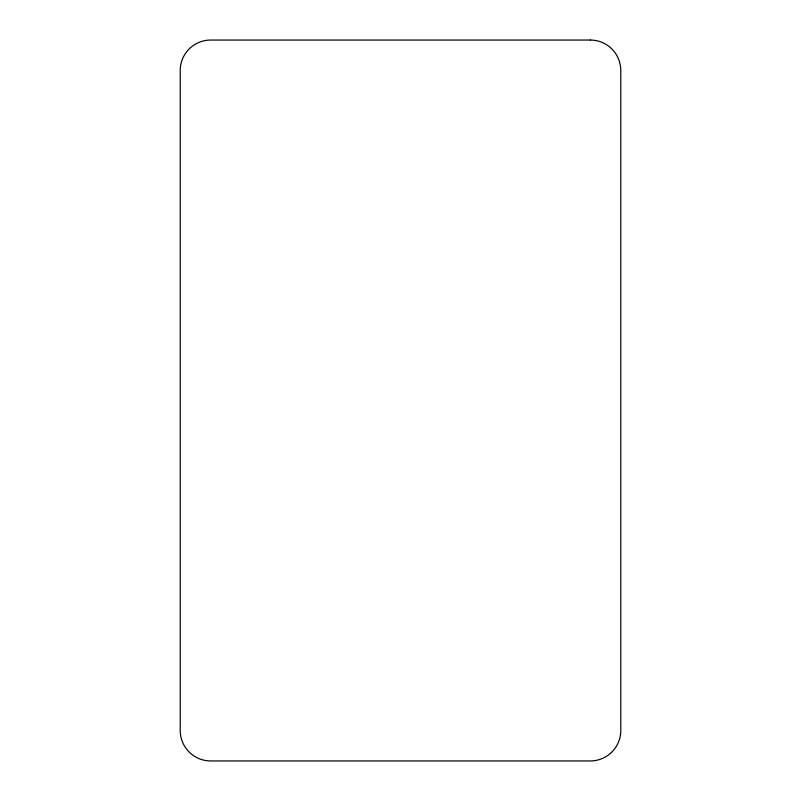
<?xml version="1.0" encoding="UTF-8"?>
<svg xmlns="http://www.w3.org/2000/svg" width="801" height="801" viewBox="0 0 801 801"><rect width="100%" height="100%" fill="white"/><g stroke="black" fill="none" stroke-linecap="round" stroke-linejoin="round"><path stroke-width="1.2" d="M590.337 40.05L210.663 40.05A30.438 30.438 0 0 0 180.225 70.488L180.225 730.512A30.438 30.438 0 0 0 210.663 760.95L590.337 760.95A30.438 30.438 0 0 0 620.775 730.512L620.775 70.488A30.438 30.438 0 0 0 590.337 40.05"/></g></svg>
